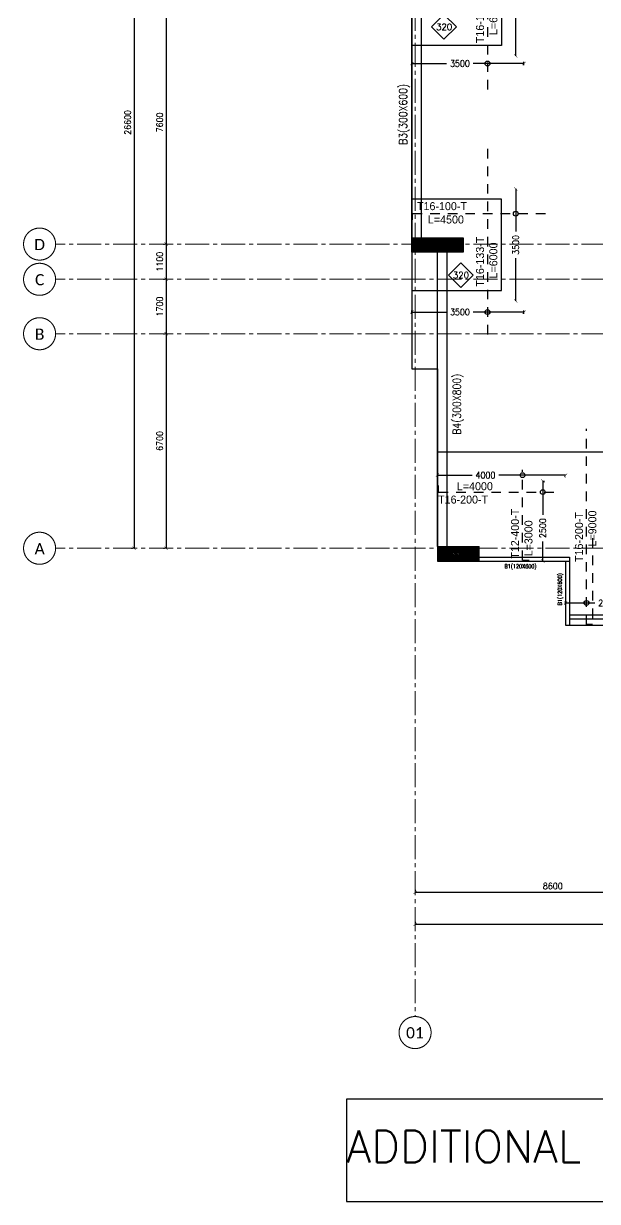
# Model space of a CAD drawing. Header units: millimetres. Extents: x -967280 to 3852, y 2833 to 1955156.
# Drawn here: x -753053 to -735135, y 666837 to 703625 of the extents above; entities that cross this region are included whole.
import ezdxf
from ezdxf.enums import TextEntityAlignment as Align

# ---------------------------------------------------------------- set-up
doc = ezdxf.new("R2010")
doc.units = ezdxf.units.MM
doc.header["$LTSCALE"] = 1000
doc.header["$PDMODE"] = 35
doc.header["$PDSIZE"] = 25
for name, pattern in [('$0$DASHED2', [0.375, 0.25, -0.125]), ('B05-FIRST FLOOR PLAN$0$DLINE', [0.55, 0.3, -0.25]), ('Columns_Structural070816$0$CENTER2', [1.125, 0.75, -0.125, 0.125, -0.125]), ('HRZN_Line-Ptrn-Sold', [9144001.0, 9144000.0, -1])]:
    doc.linetypes.add(name, pattern=pattern)
for name, color, linetype in [('_N-DIM 3', 7, 'Continuous'), ('A-ANNO-TEXT-25', 7, 'Continuous'), ('B05-FIRST FLOOR PLAN$0$STR_ROOF RFT$0$S-SYMB', 30, 'Continuous'), ('S - col hach', 1, 'Continuous'), ('S -Beams', 2, 'Continuous'), ('S-TEXT', 2, 'Continuous'), ('SLAB', 210, 'Continuous'), ('st_cir_mesh', 2, 'Continuous')]:
    doc.layers.add(name, color=color, linetype=linetype)
for name, color, linetype, lineweight in [('A-AX-ATT-100', 7, 'HRZN_Line-Ptrn-Sold', 18), ('S - column', 6, 'Continuous', 60), ('ST-000-AXIS', 9, 'Columns_Structural070816$0$CENTER2', 9), ('ST-203-SLAB-TXT', 7, 'Continuous', 30), ('ST-206-SLAB-DIM', 1, 'Continuous', 20), ('ST-RFT-BOT', 2, '$0$DASHED2', 30), ('ST-RFT-TOP', 5, '$0$DASHED2', 30)]:
    doc.layers.add(name, color=color, linetype=linetype, lineweight=lineweight)
doc.styles.add('B05-FIRST FLOOR PLAN$0$XS-Roof RFT$0$T25-100', font='STENCIL.shx', dxfattribs={"height": 250})
doc.styles.add('Calibri_2', font='calibri.ttf', dxfattribs={"height": 300})
doc.styles.add('ROMANC', font='romanc.shx')
doc.styles.add('ST-DIM', font='romans.shx', dxfattribs={"width": 0.85})
doc.styles.add('TUNELNO', font='romans.shx', dxfattribs={"width": 0.9})
doc.dimstyles.new('Copy(2) of DSEC', dxfattribs={"dimtxt": 200, "dimasz": 100, "dimexe": 50, "dimexo": 80, "dimgap": 100, "dimtad": 1, "dimdec": 0, "dimrnd": 5, "dimzin": 0, "dimdsep": 46, "dimtxsty": 'TUNELNO', "dimblk": 'ARCHTICK', "dimcen": 0.09, "dimclrd": 1, "dimclre": 1, "dimclrt": 3, "dimadec": 0, "dimazin": 0, "dimtfac": 0.78125, "dimtdec": 0, "dimtix": 1, "dimtmove": 2, "dimatfit": 3, "dimldrblk": 'ARCHTICK', "dimfxl": 1, "dimtolj": 1, "dimtzin": 0, "dimarcsym": 0})

# ---------------------------------------------------------------- blocks, each defined once
blk = doc.blocks.new('str col from 1st to 3rd')
at = {"layer": 'S - col hach'}
h = blk.add_hatch(dxfattribs=at)
h.set_pattern_fill('ANSI31', color=2, scale=10)
h.set_pattern_definition([(45, (-254348.726, -1220652.032), (-22.4506403, 22.4506403), [])])
h.paths.add_polyline_path([(-29200, -3600), (-30800, -3600), (-30800, -4050), (-29200, -4050)])
h = blk.add_hatch(dxfattribs=at)
h.set_pattern_fill('ANSI31', color=2, scale=10, angle=-90)
h.set_pattern_definition([(315, (-1236952.032, 211048.726), (22.4506403, 22.4506403), [])])
h.paths.add_polyline_path([(-30000, -13700), (-28700, -13700), (-28700, -13250), (-30000, -13250)])
at = {"layer": 'S - column', "lineweight": 15}
for points in [[(-29200, -4050), (-30800, -4050), (-30800, -3600), (-29200, -3600)], [(-30000, -13700), (-30000, -13250), (-28700, -13250), (-28700, -13700)]]:
    blk.add_lwpolyline(points, close=True, dxfattribs=at)
at = {"layer": 'ST-RFT-BOT', "color": 7, "linetype": 'Continuous', "ltscale": 30}
for points in [[(-29200, -3600), (-29200, -4050), (-30800, -4050), (-30800, -3600)], [(-30000, -13250), (-30000, -13700), (-28700, -13700), (-28700, -13250)]]:
    blk.add_lwpolyline(points, dxfattribs=at)
blk = doc.blocks.new('_ArchTick')
at = {"color": 0, "linetype": 'ByBlock', "const_width": 0.15}
blk.add_lwpolyline([(-0.5, -0.5), (0.5, 0.5)], dxfattribs=at)
blk = doc.blocks.new('*D710')
at = {"layer": 'Defpoints', "color": 0, "transparency": 16777216}
for p in [(-737428, 702378), (-740929, 702248), (-737428, 702248)]:
    blk.add_point(p, dxfattribs=at)
at = {"layer": 'ST-206-SLAB-DIM', "color": 1, "lineweight": -2, "transparency": 16777216}
for p, q in [((-740929, 702328), (-740929, 702428)), ((-740929, 702378), (-739845, 702378)), ((-737428, 702378), (-739011, 702378)), ((-737428, 702328), (-737428, 702428))]:
    blk.add_line(p, q, dxfattribs=at)
at = {"layer": 'ST-206-SLAB-DIM', "color": 1, "lineweight": -2, "transparency": 16777216, "xscale": 100, "yscale": 100, "zscale": 100, "rotation": 180}
blk.add_blockref('_ArchTick', (-740929, 702378), dxfattribs=at)
at = {"layer": 'ST-206-SLAB-DIM', "color": 1, "lineweight": -2, "transparency": 16777216, "xscale": 100, "yscale": 100, "zscale": 100}
blk.add_blockref('_ArchTick', (-737428, 702378), dxfattribs=at)
at = {"layer": 'ST-206-SLAB-DIM', "color": 3, "transparency": 16777216, "insert": (-739428, 702378), "char_height": 200, "attachment_point": 5, "style": 'TUNELNO'}
blk.add_mtext('\\A1;3500', dxfattribs=at)
blk = doc.blocks.new('*D753')
at = {"layer": 'Defpoints', "color": 0, "transparency": 16777216}
for p in [(-737655, 706113), (-737685, 702612), (-737655, 702612)]:
    blk.add_point(p, dxfattribs=at)
at = {"layer": 'ST-206-SLAB-DIM', "color": 1, "lineweight": -2, "transparency": 16777216}
for p, q in [((-737685, 706113), (-737685, 704780)), ((-737685, 702612), (-737685, 703945))]:
    blk.add_line(p, q, dxfattribs=at)
at = {"layer": 'ST-206-SLAB-DIM', "color": 1, "lineweight": -2, "transparency": 16777216, "xscale": 100, "yscale": 100, "zscale": 100}
for p, rotation in [((-737685, 706113), 90), ((-737685, 702612), 270)]:
    blk.add_blockref('_ArchTick', p, dxfattribs=dict(at, rotation=rotation))
at = {"layer": 'ST-206-SLAB-DIM', "color": 3, "transparency": 16777216, "insert": (-737685, 704362), "char_height": 200, "attachment_point": 5, "rotation": 90, "style": 'TUNELNO'}
blk.add_mtext('\\A1;3500', dxfattribs=at)
blk = doc.blocks.new('*D756')
at = {"layer": 'Defpoints', "color": 0, "transparency": 16777216}
for p in [(-737428, 694615), (-740929, 694484), (-737428, 694484)]:
    blk.add_point(p, dxfattribs=at)
at = {"layer": 'ST-206-SLAB-DIM', "color": 1, "lineweight": -2, "transparency": 16777216}
for p, q in [((-740929, 694564), (-740929, 694665)), ((-740929, 694615), (-739845, 694615)), ((-737428, 694615), (-739011, 694615)), ((-737428, 694564), (-737428, 694665))]:
    blk.add_line(p, q, dxfattribs=at)
at = {"layer": 'ST-206-SLAB-DIM', "color": 1, "lineweight": -2, "transparency": 16777216, "xscale": 100, "yscale": 100, "zscale": 100, "rotation": 180}
blk.add_blockref('_ArchTick', (-740929, 694615), dxfattribs=at)
at = {"layer": 'ST-206-SLAB-DIM', "color": 1, "lineweight": -2, "transparency": 16777216, "xscale": 100, "yscale": 100, "zscale": 100}
blk.add_blockref('_ArchTick', (-737428, 694615), dxfattribs=at)
at = {"layer": 'ST-206-SLAB-DIM', "color": 3, "transparency": 16777216, "insert": (-739428, 694615), "char_height": 200, "attachment_point": 5, "style": 'TUNELNO'}
blk.add_mtext('\\A1;3500', dxfattribs=at)
blk = doc.blocks.new('*D724')
at = {"layer": 'Defpoints', "color": 0, "transparency": 16777216}
for p in [(-737655, 698463), (-737685, 694962), (-737655, 694962)]:
    blk.add_point(p, dxfattribs=at)
at = {"layer": 'ST-206-SLAB-DIM', "color": 1, "lineweight": -2, "transparency": 16777216}
for p, q in [((-737685, 698463), (-737685, 697130)), ((-737685, 694962), (-737685, 696295))]:
    blk.add_line(p, q, dxfattribs=at)
at = {"layer": 'ST-206-SLAB-DIM', "color": 1, "lineweight": -2, "transparency": 16777216, "xscale": 100, "yscale": 100, "zscale": 100}
for p, rotation in [((-737685, 698463), 90), ((-737685, 694962), 270)]:
    blk.add_blockref('_ArchTick', p, dxfattribs=dict(at, rotation=rotation))
at = {"layer": 'ST-206-SLAB-DIM', "color": 3, "transparency": 16777216, "insert": (-737685, 696712), "char_height": 200, "attachment_point": 5, "rotation": 90, "style": 'TUNELNO'}
blk.add_mtext('\\A1;3500', dxfattribs=at)
blk = doc.blocks.new('*D771')
at = {"layer": 'Defpoints', "color": 0, "transparency": 16777216}
for p in [(-736917, 689336), (-736842, 689336), (-736917, 686837)]:
    blk.add_point(p, dxfattribs=at)
at = {"layer": 'ST-206-SLAB-DIM', "color": 1, "lineweight": -2, "transparency": 16777216}
for p, q in [((-736842, 689336), (-736842, 688283)), ((-736837, 689336), (-736792, 689336)), ((-736842, 686837), (-736842, 687448)), ((-736837, 686837), (-736792, 686837))]:
    blk.add_line(p, q, dxfattribs=at)
at = {"layer": 'ST-206-SLAB-DIM', "color": 1, "lineweight": -2, "transparency": 16777216, "xscale": 100, "yscale": 100, "zscale": 100}
for p, rotation in [((-736842, 689336), 90), ((-736842, 686837), 270)]:
    blk.add_blockref('_ArchTick', p, dxfattribs=dict(at, rotation=rotation))
at = {"layer": 'ST-206-SLAB-DIM', "color": 3, "transparency": 16777216, "insert": (-736842, 687865), "char_height": 200, "attachment_point": 5, "rotation": 90, "style": 'TUNELNO'}
blk.add_mtext('\\A1;2500', dxfattribs=at)
blk = doc.blocks.new('*D772')
at = {"layer": 'Defpoints', "color": 0, "transparency": 16777216}
for p in [(-740129, 689537), (-740129, 689521), (-736129, 689537)]:
    blk.add_point(p, dxfattribs=at)
at = {"layer": 'ST-206-SLAB-DIM', "color": 1, "lineweight": -2, "transparency": 16777216}
for p, q in [((-740129, 689521), (-739048, 689521)), ((-740129, 689457), (-740129, 689471)), ((-736129, 689521), (-738214, 689521)), ((-736129, 689457), (-736129, 689471))]:
    blk.add_line(p, q, dxfattribs=at)
at = {"layer": 'ST-206-SLAB-DIM', "color": 1, "lineweight": -2, "transparency": 16777216, "xscale": 100, "yscale": 100, "zscale": 100}
for p, rotation in [((-740129, 689521), 179.9999999999984), ((-736129, 689521), 359.9999999999984)]:
    blk.add_blockref('_ArchTick', p, dxfattribs=dict(at, rotation=rotation))
at = {"layer": 'ST-206-SLAB-DIM', "color": 3, "transparency": 16777216, "insert": (-738631, 689521), "char_height": 200, "attachment_point": 5, "style": 'TUNELNO'}
blk.add_mtext('\\A1;4000', dxfattribs=at)
blk = doc.blocks.new('*D773')
at = {"layer": 'Defpoints', "color": 0, "transparency": 16777216}
for p in [(-736129, 685399), (-733927, 685396), (-733926, 685531)]:
    blk.add_point(p, dxfattribs=at)
at = {"layer": 'ST-206-SLAB-DIM', "color": 1, "lineweight": -2, "transparency": 16777216}
for p, q in [((-736129, 685479), (-736128, 685584)), ((-736129, 685534), (-735220, 685533)), ((-733926, 685531), (-734386, 685532)), ((-733927, 685476), (-733926, 685581))]:
    blk.add_line(p, q, dxfattribs=at)
at = {"layer": 'ST-206-SLAB-DIM', "color": 1, "lineweight": -2, "transparency": 16777216, "xscale": 100, "yscale": 100, "zscale": 100}
for p, rotation in [((-736129, 685534), 179.9241602183739), ((-733926, 685531), 359.9241602183739)]:
    blk.add_blockref('_ArchTick', p, dxfattribs=dict(at, rotation=rotation))
at = {"layer": 'ST-206-SLAB-DIM', "color": 3, "transparency": 16777216, "insert": (-734803, 685530), "char_height": 200, "attachment_point": 5, "rotation": 359.9242, "style": 'TUNELNO'}
blk.add_mtext('\\A1;2200', dxfattribs=at)
blk = doc.blocks.new('Grid - HRZN_G-Datm-Grid-Head-1554275-FIRST FLOOR FFL_1_')
at = {"layer": 'A-AX-ATT-100'}
blk.add_circle((0, 0), 5, dxfattribs=at)
blk = doc.blocks.new('*D1508')
at = {"layer": '_N-DIM 3', "color": 1, "linetype": 'Continuous', "lineweight": -2, "ltscale": 30, "transparency": 16777216}
for p, q in [((509045, 727540), (509075, 727540)), ((509125, 727540), (509125, 719940)), ((509045, 719940), (509075, 719940))]:
    blk.add_line(p, q, dxfattribs=at)
at = {"layer": 'Defpoints', "color": 0, "linetype": 'Continuous', "ltscale": 30, "transparency": 16777216}
for p in [(509125, 727540), (509125, 719940), (509125, 719940)]:
    blk.add_point(p, dxfattribs=at)
at = {"layer": '_N-DIM 3', "color": 1, "linetype": 'Continuous', "lineweight": -2, "ltscale": 30, "transparency": 16777216, "xscale": 100, "yscale": 100, "zscale": 100}
for p, rotation in [((509125, 727540), 90), ((509125, 719940), 270)]:
    blk.add_blockref('_ArchTick', p, dxfattribs=dict(at, rotation=rotation))
at = {"layer": '_N-DIM 3', "color": 3, "linetype": 'Continuous', "ltscale": 30, "transparency": 16777216, "insert": (508925, 723740), "char_height": 200, "attachment_point": 5, "rotation": 90, "style": 'TUNELNO'}
blk.add_mtext('\\A1;7600', dxfattribs=at)
blk = doc.blocks.new('*D1509')
at = {"layer": '_N-DIM 3', "color": 1, "linetype": 'Continuous', "lineweight": -2, "ltscale": 30, "transparency": 16777216}
for p, q in [((509045, 719940), (509075, 719940)), ((509125, 719940), (509125, 718840)), ((509045, 718840), (509075, 718840))]:
    blk.add_line(p, q, dxfattribs=at)
at = {"layer": 'Defpoints', "color": 0, "linetype": 'Continuous', "ltscale": 30, "transparency": 16777216}
for p in [(509125, 719940), (509125, 718840), (509125, 718840)]:
    blk.add_point(p, dxfattribs=at)
at = {"layer": '_N-DIM 3', "color": 1, "linetype": 'Continuous', "lineweight": -2, "ltscale": 30, "transparency": 16777216, "xscale": 100, "yscale": 100, "zscale": 100}
for p, rotation in [((509125, 719940), 90), ((509125, 718840), 270)]:
    blk.add_blockref('_ArchTick', p, dxfattribs=dict(at, rotation=rotation))
at = {"layer": '_N-DIM 3', "color": 3, "linetype": 'Continuous', "ltscale": 30, "transparency": 16777216, "insert": (508925, 719390), "char_height": 200, "attachment_point": 5, "rotation": 90, "style": 'TUNELNO'}
blk.add_mtext('\\A1;1100', dxfattribs=at)
blk = doc.blocks.new('*D1510')
at = {"layer": '_N-DIM 3', "color": 1, "linetype": 'Continuous', "lineweight": -2, "ltscale": 30, "transparency": 16777216}
for p, q in [((509045, 718840), (509075, 718840)), ((509125, 718840), (509125, 717140)), ((509045, 717140), (509075, 717140))]:
    blk.add_line(p, q, dxfattribs=at)
at = {"layer": 'Defpoints', "color": 0, "linetype": 'Continuous', "ltscale": 30, "transparency": 16777216}
for p in [(509125, 718840), (509125, 717140), (509125, 717140)]:
    blk.add_point(p, dxfattribs=at)
at = {"layer": '_N-DIM 3', "color": 1, "linetype": 'Continuous', "lineweight": -2, "ltscale": 30, "transparency": 16777216, "xscale": 100, "yscale": 100, "zscale": 100}
for p, rotation in [((509125, 718840), 90), ((509125, 717140), 270)]:
    blk.add_blockref('_ArchTick', p, dxfattribs=dict(at, rotation=rotation))
at = {"layer": '_N-DIM 3', "color": 3, "linetype": 'Continuous', "ltscale": 30, "transparency": 16777216, "insert": (508925, 717990), "char_height": 200, "attachment_point": 5, "rotation": 90, "style": 'TUNELNO'}
blk.add_mtext('\\A1;1700', dxfattribs=at)
blk = doc.blocks.new('*D1511')
at = {"layer": '_N-DIM 3', "color": 1, "linetype": 'Continuous', "lineweight": -2, "ltscale": 30, "transparency": 16777216}
for p, q in [((509045, 717140), (509075, 717140)), ((509125, 717140), (509125, 710440)), ((509045, 710440), (509075, 710440))]:
    blk.add_line(p, q, dxfattribs=at)
at = {"layer": 'Defpoints', "color": 0, "linetype": 'Continuous', "ltscale": 30, "transparency": 16777216}
for p in [(509125, 717140), (509125, 710440), (509125, 710440)]:
    blk.add_point(p, dxfattribs=at)
at = {"layer": '_N-DIM 3', "color": 1, "linetype": 'Continuous', "lineweight": -2, "ltscale": 30, "transparency": 16777216, "xscale": 100, "yscale": 100, "zscale": 100}
for p, rotation in [((509125, 717140), 90), ((509125, 710440), 270)]:
    blk.add_blockref('_ArchTick', p, dxfattribs=dict(at, rotation=rotation))
at = {"layer": '_N-DIM 3', "color": 3, "linetype": 'Continuous', "ltscale": 30, "transparency": 16777216, "insert": (508925, 713790), "char_height": 200, "attachment_point": 5, "rotation": 90, "style": 'TUNELNO'}
blk.add_mtext('\\A1;6700', dxfattribs=at)
blk = doc.blocks.new('*D1512')
at = {"layer": '_N-DIM 3', "color": 1, "linetype": 'Continuous', "lineweight": -2, "ltscale": 30, "transparency": 16777216}
for p, q in [((508045, 737040), (508075, 737040)), ((508125, 737040), (508125, 710440)), ((508045, 710440), (508075, 710440))]:
    blk.add_line(p, q, dxfattribs=at)
at = {"layer": 'Defpoints', "color": 0, "linetype": 'Continuous', "ltscale": 30, "transparency": 16777216}
for p in [(508125, 737040), (508125, 710440), (508125, 710440)]:
    blk.add_point(p, dxfattribs=at)
at = {"layer": '_N-DIM 3', "color": 1, "linetype": 'Continuous', "lineweight": -2, "ltscale": 30, "transparency": 16777216, "xscale": 100, "yscale": 100, "zscale": 100}
for p, rotation in [((508125, 737040), 90), ((508125, 710440), 270)]:
    blk.add_blockref('_ArchTick', p, dxfattribs=dict(at, rotation=rotation))
at = {"layer": '_N-DIM 3', "color": 3, "linetype": 'Continuous', "ltscale": 30, "transparency": 16777216, "insert": (507925, 723740), "char_height": 200, "attachment_point": 5, "rotation": 90, "style": 'TUNELNO'}
blk.add_mtext('\\A1;26600', dxfattribs=at)
blk = doc.blocks.new('*D1519')
at = {"layer": '_N-DIM 3', "color": 1, "linetype": 'Continuous', "lineweight": -2, "ltscale": 30, "transparency": 16777216}
for p, q in [((516899, 699769), (516899, 699739)), ((525499, 699769), (525499, 699739)), ((525499, 699689), (516899, 699689))]:
    blk.add_line(p, q, dxfattribs=at)
at = {"layer": 'Defpoints', "color": 0, "linetype": 'Continuous', "ltscale": 30, "transparency": 16777216}
for p in [(516899, 699689), (516899, 699689), (525499, 699689)]:
    blk.add_point(p, dxfattribs=at)
at = {"layer": '_N-DIM 3', "color": 1, "linetype": 'Continuous', "lineweight": -2, "ltscale": 30, "transparency": 16777216, "xscale": 100, "yscale": 100, "zscale": 100, "rotation": 180}
blk.add_blockref('_ArchTick', (516899, 699689), dxfattribs=at)
at = {"layer": '_N-DIM 3', "color": 1, "linetype": 'Continuous', "lineweight": -2, "ltscale": 30, "transparency": 16777216, "xscale": 100, "yscale": 100, "zscale": 100}
blk.add_blockref('_ArchTick', (525499, 699689), dxfattribs=at)
at = {"layer": '_N-DIM 3', "color": 3, "linetype": 'Continuous', "ltscale": 30, "transparency": 16777216, "insert": (521199, 699889), "char_height": 200, "attachment_point": 5, "style": 'TUNELNO'}
blk.add_mtext('\\A1;8600', dxfattribs=at)
blk = doc.blocks.new('*D1520')
at = {"layer": '_N-DIM 3', "color": 1, "linetype": 'Continuous', "lineweight": -2, "ltscale": 30, "transparency": 16777216}
for p, q in [((516899, 698769), (516899, 698739)), ((563099, 698689), (516899, 698689)), ((563099, 698769), (563099, 698739))]:
    blk.add_line(p, q, dxfattribs=at)
at = {"layer": 'Defpoints', "color": 0, "linetype": 'Continuous', "ltscale": 30, "transparency": 16777216}
for p in [(516899, 698689), (516899, 698689), (563099, 698689)]:
    blk.add_point(p, dxfattribs=at)
at = {"layer": '_N-DIM 3', "color": 1, "linetype": 'Continuous', "lineweight": -2, "ltscale": 30, "transparency": 16777216, "xscale": 100, "yscale": 100, "zscale": 100, "rotation": 180}
blk.add_blockref('_ArchTick', (516899, 698689), dxfattribs=at)
at = {"layer": '_N-DIM 3', "color": 1, "linetype": 'Continuous', "lineweight": -2, "ltscale": 30, "transparency": 16777216, "xscale": 100, "yscale": 100, "zscale": 100}
blk.add_blockref('_ArchTick', (563099, 698689), dxfattribs=at)
at = {"layer": '_N-DIM 3', "color": 3, "linetype": 'Continuous', "ltscale": 30, "transparency": 16777216, "insert": (539999, 698889), "char_height": 200, "attachment_point": 5, "style": 'TUNELNO'}
blk.add_mtext('\\A1;46200', dxfattribs=at)
blk = doc.blocks.new('AXES-00')
at = {"layer": 'ST-000-AXIS'}
for p, q in [((516898.9, 750979.6), (516898.9, 695813.8)), ((575723.2, 719939.7), (505674.3, 719939.7)), ((575723.2, 718839.7), (505674.3, 718839.7)), ((575723.2, 717139.7), (505674.3, 717139.7)), ((575723.2, 710439.7), (505674.3, 710439.7))]:
    blk.add_line(p, q, dxfattribs=at)
at = {"layer": 'A-AX-ATT-100', "xscale": 100.0000000000001, "yscale": 100.0000000000001, "zscale": 100.0000000000001, "rotation": 90}
for p in [(505174.3, 719939.7), (505174.3, 718839.7), (505174.3, 717139.7), (505174.3, 710439.7)]:
    blk.add_blockref('Grid - HRZN_G-Datm-Grid-Head-1554275-FIRST FLOOR FFL_1_', p, dxfattribs=at)
at = {"layer": 'st_cir_mesh', "xscale": 99.99999999999993, "yscale": 99.99999999999993, "zscale": 99.99999999999993, "rotation": 180}
blk.add_blockref('Grid - HRZN_G-Datm-Grid-Head-1554275-FIRST FLOOR FFL_1_', (516898.9, 695313.8), dxfattribs=at)
at = {"layer": 'A-AX-ATT-100', "linetype": 'Continuous', "lineweight": 13, "char_height": 350, "attachment_point": 1, "style": 'Calibri_2'}
for s, insert, width in [('D', (505008.7, 720101), 408.861), ('C', (505031.7, 719001), 352.742), ('B', (505028.2, 717301), 360.759), ('A', (505018.7, 710601), 384.81), ('01', (516618, 695481.8), 673.417)]:
    blk.add_mtext(s, dxfattribs=dict(at, insert=insert, width=width))
at = {"layer": '_N-DIM 3', "color": 3, "linetype": 'Continuous', "ltscale": 30}
for base, p1, p2, picture, middle in [((508125, 710439.7), (508125, 737039.7), (508125, 710439.7), '*D1512', (507925, 723739.7)), ((509125, 719939.7), (509125, 727539.7), (509125, 719939.7), '*D1508', (508925, 723739.7)), ((509125, 718839.7), (509125, 719939.7), (509125, 718839.7), '*D1509', (508925, 719389.7)), ((509125, 717139.7), (509125, 718839.7), (509125, 717139.7), '*D1510', (508925, 717989.7)), ((509125, 710439.7), (509125, 717139.7), (509125, 710439.7), '*D1511', (508925, 713789.7))]:
    dim = blk.add_linear_dim(base=base, p1=p1, p2=p2, angle=90, dimstyle='Copy(2) of DSEC', dxfattribs=at)
    dim.commit()
    dim.dimension.update_dxf_attribs({"geometry": picture, "text_midpoint": middle})
for base, p1, p2, picture, middle in [((516898.9, 699688.7), (525498.9, 699688.7), (516898.9, 699688.7), '*D1519', (521198.9, 699888.7)), ((516898.9, 698688.7), (563098.9, 698688.7), (516898.9, 698688.7), '*D1520', (539998.9, 698888.7))]:
    dim = blk.add_linear_dim(base=base, p1=p1, p2=p2, dimstyle='Copy(2) of DSEC', dxfattribs=at)
    dim.commit()
    dim.dimension.update_dxf_attribs({"geometry": picture, "text_midpoint": middle})

msp = doc.modelspace()

# ---------------------------------------------------------------- linework, layer by layer
at = {"layer": 'B05-FIRST FLOOR PLAN$0$STR_ROOF RFT$0$S-SYMB'}
for centre in [(-738567.4, 702378.2), (-737684.7, 697687.7), (-738567.5, 694615.1), (-737471.4, 689520.8), (-736842.4, 688992.2), (-735476.6, 685529.5)]:
    msp.add_circle(centre, 75, dxfattribs=at)
at = {"layer": 'S -Beams'}
for p, q in [((-740928.7, 696937.4), (-740928.7, 704137.4)), ((-740628.7, 696937.4), (-740628.7, 704137.4)), ((-740128.7, 687287.4), (-740128.7, 696487.4)), ((-739828.7, 687287.4), (-739828.7, 696487.4)), ((-738828.7, 686957.4), (-736008.7, 686957.4)), ((-738828.7, 686837.4), (-736008.7, 686837.4)), ((-736128.7, 686837.4), (-736128.7, 684837.4)), ((-736008.7, 686957.4), (-736008.7, 684837.4)), ((-736008.7, 685157.4), (-730848.8, 685157.4)), ((-736008.7, 685037.4), (-730730.3, 685037.4))]:
    msp.add_line(p, q, dxfattribs=at)
msp.add_lwpolyline([(-740928.8, 708237.4), (-740928.8, 692837.4), (-740128.8, 692837.4), (-740128.8, 686837.4), (-736128.7, 686837.4), (-736128.7, 684837.4), (-734928.7, 684837.4)], dxfattribs=at)
msp.add_lwpolyline([(-742969.8, 666836.8), (-694372.2, 666836.8), (-694372.2, 670029.5), (-742969.8, 670029.5)], close=True, dxfattribs=at)
at = {"layer": 'S-TEXT', "color": 7, "true_color": 0xffffff}
for points in [[(-739925.9, 703135.6), (-739538.7, 703522.7), (-739925.9, 703909.9), (-740313.1, 703522.7)], [(-739400.7, 695382.3), (-739013.6, 695769.5), (-739400.7, 696156.6), (-739787.9, 695769.5)]]:
    msp.add_lwpolyline(points, close=True, dxfattribs=at)
at = {"layer": 'SLAB', "color": 2, "linetype": 'Continuous', "ltscale": 30}
for points in [[(-740928.8, 705787.4), (-738128.7, 705787.4), (-738128.7, 702937.4), (-740928.8, 702937.4)], [(-738128.7, 698137.4), (-740928.8, 698137.4), (-740928.8, 695287.4), (-738128.7, 695287.4)], [(-740128.7, 686837.4), (-736128.7, 686837.4), (-736128.7, 684837.4), (-734928.7, 684837.4), (-734928.7, 685037.4), (-730728.8, 685037.4), (-730728.8, 686887.4), (-730528.7, 686887.4), (-730528.7, 688537.4), (-730028.7, 688537.4), (-730028.7, 688737.4), (-729128.6, 688737.4), (-729128.6, 690237.4), (-740128.7, 690237.4)]]:
    msp.add_lwpolyline(points, close=True, dxfattribs=at)
at = {"layer": 'ST-RFT-TOP', "linetype": 'B05-FIRST FLOOR PLAN$0$DLINE'}
for points in [[(-738567.4, 707362.4), (-738567.4, 701362.4)], [(-738567.5, 699712.4), (-738567.5, 693712.4)], [(-740908.7, 697497.7), (-740908.7, 697687.7), (-736598.7, 697687.7)], [(-735286.6, 687557.4), (-735286.6, 684857.4), (-735476.6, 684857.4), (-735476.6, 690967.4)]]:
    msp.add_lwpolyline(points, dxfattribs=at)
for points in [[(-737271.4, 686857.4), (-737458.9, 686857.4, -0.4142136), (-737471.4, 686869.9), (-737471.4, 689682.1)], [(-740108.7, 689192.2), (-740108.7, 689004.7, 0.4142136), (-740096.2, 688992.2), (-736288.3, 688992.2)]]:
    msp.add_lwpolyline(points, format="xyb", dxfattribs=at)

# ---------------------------------------------------------------- block references
at = {"layer": 'S -Beams'}
msp.add_blockref('AXES-00', (-1257727.6, -23202.4), dxfattribs=at)
at = {"layer": 'ST-RFT-BOT', "color": 3, "linetype": 'Continuous'}
msp.add_blockref('str col from 1st to 3rd', (-710128.7, 700537.4), dxfattribs=at)

# ---------------------------------------------------------------- texts
at = {"layer": 'A-ANNO-TEXT-25', "insert": (-742969.8, 669052.4), "char_height": 1000, "attachment_point": 1, "style": 'ROMANC'}
msp.add_mtext_dynamic_manual_height_columns('{\\Fsimplex|c0;ADDITIONAL TOP REINFORCEMENT PLAN FOR GROUND CEILING }', width=82487.138, gutter_width=8268.9, heights=[0], dxfattribs=at)
at = {"layer": 'S-TEXT', "color": 3, "char_height": 196, "attachment_point": 1, "style": 'ROMANC'}
for insert in [(-740172.4, 703618.7), (-739647.2, 695865.5)]:
    msp.add_mtext_dynamic_manual_height_columns('320', width=592857.868, gutter_width=980, heights=[0], dxfattribs=dict(at, insert=insert))
at = {"layer": 'ST-203-SLAB-TXT', "style": 'B05-FIRST FLOOR PLAN$0$XS-Roof RFT$0$T25-100'}
for s, p in [('T16-133-T', (-738676.7, 703012.4)), ('L=6000', (-738260, 703265.7)), ('T16-133-T', (-738676.7, 695409.1)), ('L=6000', (-738260, 695663.3)), ('T12-400-T', (-737583.1, 686911.1)), ('T16-200-T', (-735585.8, 686807.2)), ('L=9000', (-735169.2, 687292)), ('L=3000', (-737163.9, 686984))]:
    msp.add_text(s, height=250, rotation=90, dxfattribs=at).set_placement(p)
at = {"layer": 'ST-203-SLAB-TXT', "style": 'ST-DIM', "width": 0.85}
msp.add_text('B3(300X600)', height=250, rotation=90, dxfattribs=at).set_placement((-741005.1, 700787.4), align=Align.BOTTOM_CENTER)
at = {"layer": 'ST-203-SLAB-TXT', "style": 'B05-FIRST FLOOR PLAN$0$XS-Roof RFT$0$T25-100'}
for s, p in [('T16-100-T', (-740769, 697797)), ('L=4500', (-740428.5, 697380.3)), ('L=4000', (-739524.3, 689049.6)), ('T16-200-T', (-740109.4, 688632.9))]:
    msp.add_text(s, height=250, dxfattribs=at).set_placement(p)
at = {"layer": 'ST-203-SLAB-TXT', "style": 'ST-DIM', "width": 0.85}
msp.add_text('B4(300X800)', height=250, rotation=90, dxfattribs=at).set_placement((-739525, 691734.7), align=Align.MIDDLE_CENTER)
at = {"layer": 'ST-203-SLAB-TXT', "color": 1, "style": 'ST-DIM', "width": 0.85}
msp.add_text('B1(120X600)', height=125, dxfattribs=at).set_placement((-737536.6, 686675.5), align=Align.MIDDLE_CENTER)
msp.add_text('B1(120X600)', height=125, rotation=90, dxfattribs=at).set_placement((-736308.4, 685955.3), align=Align.MIDDLE_CENTER)

# ---------------------------------------------------------------- dimensions: what is measured, and where the dimension line sits
at = {"layer": 'ST-206-SLAB-DIM'}
for base, p1, p2, angle, picture, middle in [((-737684.8, 702611.9), (-737654.8, 706112.8), (-737654.8, 702611.9), 270, '*D753', (-737684.8, 704362.4)), ((-737427.8, 702378.2), (-740928.7, 702247.6), (-737427.8, 702247.6), 0, '*D710', (-739428.1, 702378.2)), ((-737684.8, 694961.9), (-737654.8, 698462.8), (-737654.8, 694961.9), 270, '*D724', (-737684.8, 696712.4)), ((-737427.8, 694615.1), (-740928.7, 694484.5), (-737427.8, 694484.5), 0, '*D756', (-739428.1, 694615.1)), ((-740128.7, 689520.8), (-736128.7, 689537), (-740128.7, 689537), 180, '*D772', (-738630.7, 689520.8)), ((-736842.4, 689336.3), (-736916.9, 686837.4), (-736916.9, 689336.3), 90, '*D771', (-736842.4, 687865.5)), ((-733926.5, 685531.3), (-736128.7, 685398.9), (-733926.6, 685396), 359.92416, '*D773', (-734802.8, 685530.4))]:
    dim = msp.add_linear_dim(base=base, p1=p1, p2=p2, angle=angle, dimstyle='Copy(2) of DSEC', dxfattribs=at)
    dim.commit()
    dim.dimension.update_dxf_attribs({"geometry": picture, "text_midpoint": middle, "dimtype": 161})

doc.saveas('drawing.dxf')
